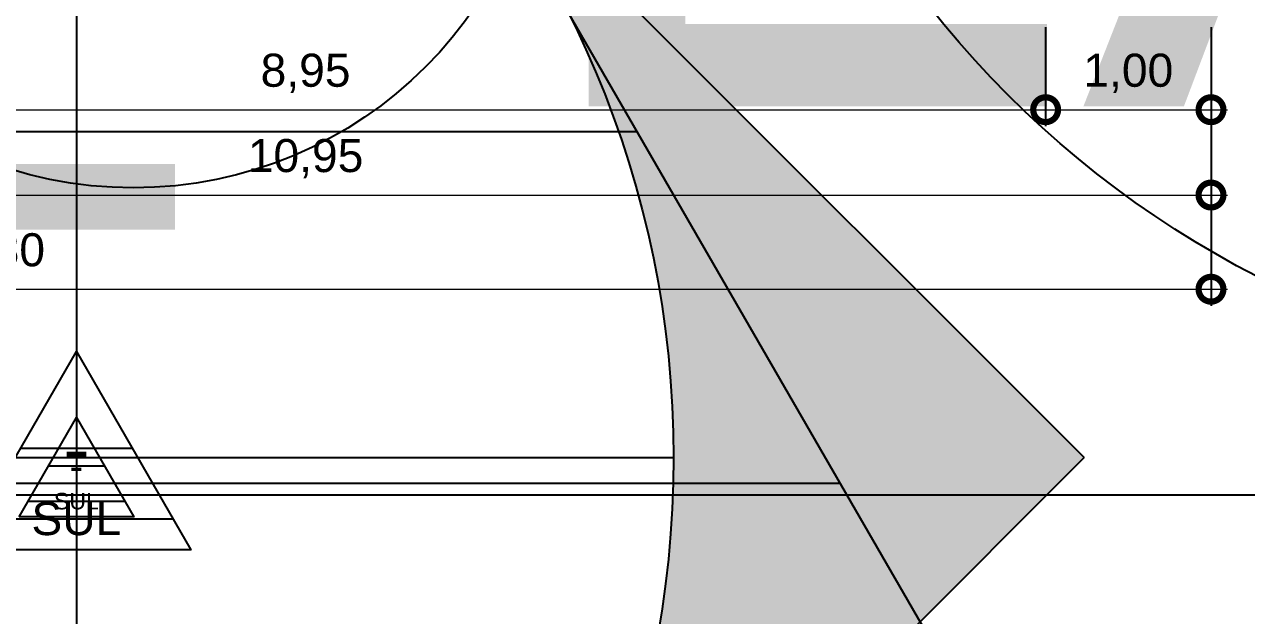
# Model space of a CAD drawing. Header units: metres. Extents: x 47619 to 48001, y 23263 to 23573.
# Drawn here: x 47801.02 to 47808.41, y 23415.47 to 23419.05 of the extents above; entities that cross this region are included whole.
import ezdxf
from ezdxf.enums import TextEntityAlignment as Align

# ---------------------------------------------------------------- set-up
doc = ezdxf.new("R2010")
doc.units = ezdxf.units.M
doc.header["$LTSCALE"] = 0.25
doc.header["$PDMODE"] = 96
for name, color, linetype in [('0 @ 0.05', 7, 'Continuous'), ('0 @ 0.1', 7, 'Continuous'), ('0 @ 1', 7, 'Continuous'), ('SIMB_01', 1, 'Continuous'), ('SIMB_02', 2, 'Continuous'), ('SIMB_PREENCHIMENTO', 253, 'Continuous'), ('SIMB_TXT', 1, 'Continuous')]:
    doc.layers.add(name, color=color, linetype=linetype)
doc.layers.add('ARQ_0', color=7, linetype='Continuous', true_color=0xff7400, plot=False)
doc.layers.add('ARQ_COTA_AZUL', color=5, linetype='Continuous', lineweight=20, true_color=0x0000ff)
doc.styles.add('cota', font='arial.ttf')
doc.styles.add('SIMB', font='arial.ttf')
doc.dimstyles.new('Info 01 - annot', dxfattribs={"dimtxt": 2, "dimasz": 3, "dimexe": 1, "dimexo": 1, "dimgap": 1, "dimtad": 1, "dimzin": 4, "dimtxsty": 'cota', "dimblk": 'DOTSMALL', "dimcen": 2, "dimdle": 1, "dimclrd": 256, "dimclre": 256, "dimclrt": 1, "dimazin": 2, "dimtfac": 0.09, "dimtix": 1, "dimtmove": 2, "dimatfit": 2, "dimfxl": 5, "dimfxlon": 1, "dimtolj": 1, "dimtzin": 4, "dimlwd": -1, "dimarcsym": 1})

# ---------------------------------------------------------------- blocks, each defined once
blk = doc.blocks.new('*U69')
at = {"layer": 'SIMB_PREENCHIMENTO', "transparency": 33554587}
h = blk.add_hatch(color=256, dxfattribs=at)
h.dxf.hatch_style = 1
h.paths.add_polyline_path([(0, 8.4834), (-4.1516, 4.3318, -0.401827), (4.1516, 4.3318)])
at = {"layer": 'SIMB_01'}
for p, q in [((-8.4834, 0), (0, 8.4834)), ((8.4834, 0), (0, 8.4834)), ((0, -6), (0, 6))]:
    blk.add_line(p, q, dxfattribs=at)
blk.add_circle((0, 0), 6, dxfattribs=at)
at = {"layer": 'SIMB_TXT', "style": 'SIMB'}
for tag, height, p in [('000', 3.5, (-2.25, 0)), ('999', 2, (2.5253, 0))]:
    blk.add_attdef(tag, text='', height=height, rotation=90, dxfattribs=at).set_placement(p, align=Align.MIDDLE_CENTER)
blk = doc.blocks.new('*U328')
at = {"layer": '0 @ 1', "rotation": 269.9999999999999}
blk.add_blockref('*U69', (0.7, -4.5368), dxfattribs=at)
blk = doc.blocks.new('*U30')
at = {"layer": 'SIMB_01'}
blk.add_circle((0, 0), 6, dxfattribs=at)
at = {"layer": 'SIMB_TXT', "style": 'SIMB'}
for tag, height, p in [('000', 3.5, (0, 2.25)), ('999', 2, (0, -2.5253))]:
    blk.add_attdef(tag, text='', height=height, dxfattribs=at).set_placement(p, align=Align.MIDDLE_CENTER)
blk = doc.blocks.new('*U330')
at = {"layer": '0 @ 1'}
blk.add_blockref('*U30', (12.9648, 1.9), dxfattribs=at)
blk = doc.blocks.new('*U23')
at = {"layer": 'SIMB_02'}
blk.add_line((6, 0), (67.1449, 0), dxfattribs=at)
at = {"layer": 'SIMB_TXT', "style": 'SIMB'}
blk.add_attdef('TITULO_DO_DESENHO', text='', height=4.5, dxfattribs=at).set_placement((10.0224, 1), align=Align.BOTTOM_LEFT)
blk.add_attdef('NUM', text='', height=4.5, dxfattribs=at).set_placement((0, 0), align=Align.MIDDLE_CENTER)
blk.add_attdef('ESCALA', (21.3039, -4.5825), '', height=2, dxfattribs=at)
blk = doc.blocks.new('*U331')
at = {"layer": '0 @ 1'}
ref = blk.add_blockref('*U23', (-8.5446, -4.7627), dxfattribs=at)
ref.add_attrib('TITULO_DO_DESENHO', 'PLANTA PAV. SUP.', dxfattribs={"layer": 'SIMB_TXT', "height": 4.5, "style": 'SIMB'}).set_placement((1.4777, -3.7627), align=Align.BOTTOM_LEFT)
blk = doc.blocks.new('*U22')
at = {"layer": 'SIMB_02'}
blk.add_circle((0, 0), 2.5, dxfattribs=at)
at = {"layer": 'SIMB_TXT', "style": 'SIMB'}
blk.add_attdef('CDESQ', text='', height=2, dxfattribs=at).set_placement((0, 0), align=Align.MIDDLE_CENTER)
blk = doc.blocks.new('*U339')
at = {"layer": '0 @ 0.1', "xscale": 0.1, "yscale": 0.1, "zscale": 0.1}
blk.add_blockref('*U22', (3.4333, -0.4052), dxfattribs=at).add_auto_attribs({'CDESQ': 'J5'})
at = {"layer": '0 @ 1'}
blk.add_blockref('*U22', (3.4333, -0.4052), dxfattribs=at).add_auto_attribs({'CDESQ': 'J5'})
blk = doc.blocks.new('_DotSmall')
at = {"color": 0, "linetype": 'ByBlock', "const_width": 0.5}
blk.add_lwpolyline([(-0.0625, 0, 1), (0.0625, 0, 1)], format="xyb", close=True, dxfattribs=at)
blk = doc.blocks.new('*D166')
at = {"layer": 'ARQ_COTA_AZUL', "lineweight": -2, "transparency": 16777216}
for p, q in [((0, -1.9323), (0, -2.5323)), ((8.95, -1.9323), (8.95, -2.5323))]:
    blk.add_line(p, q, dxfattribs=at)
at = {"layer": 'ARQ_COTA_AZUL', "transparency": 16777216}
blk.add_line((-0.1, -2.4323), (9.05, -2.4323), dxfattribs=at)
at = {"layer": 'Defpoints', "color": 0, "transparency": 16777216}
for p in [(0, 1.25), (8.95, 0), (8.95, -2.4323)]:
    blk.add_point(p, dxfattribs=at)
at = {"layer": 'ARQ_COTA_AZUL', "transparency": 16777216, "xscale": 0.3, "yscale": 0.3, "zscale": 0.3, "rotation": 180}
blk.add_blockref('_DotSmall', (0, -2.4323), dxfattribs=at)
at = {"layer": 'ARQ_COTA_AZUL', "transparency": 16777216, "xscale": 0.3, "yscale": 0.3, "zscale": 0.3}
blk.add_blockref('_DotSmall', (8.95, -2.4323), dxfattribs=at)
at = {"layer": 'ARQ_COTA_AZUL', "color": 1, "transparency": 16777216, "insert": (4.475, -2.2122), "char_height": 0.2, "attachment_point": 5, "style": 'cota'}
blk.add_mtext('\\A1;8,95', dxfattribs=at)
blk = doc.blocks.new('*D167')
at = {"layer": 'ARQ_COTA_AZUL', "lineweight": -2, "transparency": 16777216}
for p, q in [((8.95, -1.9323), (8.95, -2.5323)), ((9.95, -1.9323), (9.95, -2.5323))]:
    blk.add_line(p, q, dxfattribs=at)
at = {"layer": 'ARQ_COTA_AZUL', "transparency": 16777216}
blk.add_line((8.85, -2.4323), (10.05, -2.4323), dxfattribs=at)
at = {"layer": 'Defpoints', "color": 0, "transparency": 16777216}
for p in [(8.95, 0), (9.95, -1), (9.95, -2.4323)]:
    blk.add_point(p, dxfattribs=at)
at = {"layer": 'ARQ_COTA_AZUL', "transparency": 16777216, "xscale": 0.3, "yscale": 0.3, "zscale": 0.3, "rotation": 180}
blk.add_blockref('_DotSmall', (8.95, -2.4323), dxfattribs=at)
at = {"layer": 'ARQ_COTA_AZUL', "transparency": 16777216, "xscale": 0.3, "yscale": 0.3, "zscale": 0.3}
blk.add_blockref('_DotSmall', (9.95, -2.4323), dxfattribs=at)
at = {"layer": 'ARQ_COTA_AZUL', "color": 1, "transparency": 16777216, "insert": (9.45, -2.2122), "char_height": 0.2, "attachment_point": 5, "style": 'cota'}
blk.add_mtext('\\A1;1,00', dxfattribs=at)
blk = doc.blocks.new('*D159')
at = {"layer": 'ARQ_COTA_AZUL', "lineweight": -2, "transparency": 16777216}
for p, q in [((-1, -2.4484), (-1, -3.0484)), ((9.95, -2.4484), (9.95, -3.0484))]:
    blk.add_line(p, q, dxfattribs=at)
at = {"layer": 'ARQ_COTA_AZUL', "transparency": 16777216}
blk.add_line((-1.1, -2.9484), (10.05, -2.9484), dxfattribs=at)
at = {"layer": 'Defpoints', "color": 0, "transparency": 16777216}
for p in [(-1, -1), (9.95, -1), (9.95, -2.9484)]:
    blk.add_point(p, dxfattribs=at)
at = {"layer": 'ARQ_COTA_AZUL', "transparency": 16777216, "xscale": 0.3, "yscale": 0.3, "zscale": 0.3, "rotation": 180}
blk.add_blockref('_DotSmall', (-1, -2.9484), dxfattribs=at)
at = {"layer": 'ARQ_COTA_AZUL', "transparency": 16777216, "xscale": 0.3, "yscale": 0.3, "zscale": 0.3}
blk.add_blockref('_DotSmall', (9.95, -2.9484), dxfattribs=at)
at = {"layer": 'ARQ_COTA_AZUL', "color": 1, "transparency": 16777216, "insert": (4.475, -2.7283), "char_height": 0.2, "attachment_point": 5, "style": 'cota'}
blk.add_mtext('\\A1;10,95', dxfattribs=at)
blk = doc.blocks.new('*D141')
at = {"layer": 'ARQ_COTA_AZUL', "lineweight": -2, "transparency": 16777216}
for p, q in [((-4.85, -3.0183), (-4.85, -3.6183)), ((9.95, -3.0183), (9.95, -3.6183))]:
    blk.add_line(p, q, dxfattribs=at)
at = {"layer": 'ARQ_COTA_AZUL', "transparency": 16777216}
blk.add_line((-4.95, -3.5183), (10.05, -3.5183), dxfattribs=at)
at = {"layer": 'Defpoints', "color": 0, "transparency": 16777216}
for p in [(-4.85, 1.25), (9.95, -1), (9.95, -3.5183)]:
    blk.add_point(p, dxfattribs=at)
at = {"layer": 'ARQ_COTA_AZUL', "transparency": 16777216, "xscale": 0.3, "yscale": 0.3, "zscale": 0.3, "rotation": 180}
blk.add_blockref('_DotSmall', (-4.85, -3.5183), dxfattribs=at)
at = {"layer": 'ARQ_COTA_AZUL', "transparency": 16777216, "xscale": 0.3, "yscale": 0.3, "zscale": 0.3}
blk.add_blockref('_DotSmall', (9.95, -3.5183), dxfattribs=at)
at = {"layer": 'ARQ_COTA_AZUL', "color": 1, "transparency": 16777216, "insert": (2.55, -3.2982), "char_height": 0.2, "attachment_point": 5, "style": 'cota'}
blk.add_mtext('\\A1;14,80', dxfattribs=at)
blk = doc.blocks.new('*U313')
at = {"layer": 'ARQ_0'}
for p, q in [((0, 8), (0, -4)), ((-3.3906, 2.1273), (3.3906, 2.1273)), ((-5.8565, -2.1437), (5.8565, -2.1437))]:
    blk.add_line(p, q, dxfattribs=at)
at = {"layer": 'SIMB_02'}
blk.add_line((-4.6188, 0), (4.6188, 0), dxfattribs=at)
blk.add_lwpolyline([(6.9282, -4), (0, 8), (-6.9282, -4)], close=True, dxfattribs=at)
at = {"layer": 'SIMB_TXT', "style": 'SIMB'}
for tag, height, p in [('00', 3.5, (0, 2.1334)), ('000', 2, (0, -2.1127))]:
    blk.add_attdef(tag, text='', height=height, rotation=180, dxfattribs=at).set_placement(p, align=Align.MIDDLE_CENTER)
blk = doc.blocks.new('*U392')
at = {"layer": '0 @ 0.05'}
ref = blk.add_blockref('*U313', (47801.337, 23416.2685), dxfattribs=dict(at, xscale=-0.05, yscale=0.05, zscale=0.05))
ref.add_attrib('00', '-', dxfattribs={"layer": 'SIMB_TXT', "height": 0.175, "style": 'SIMB'}).set_placement((47801.337, 23416.3752), align=Align.MIDDLE_CENTER)
ref.add_attrib('000', 'SUL', dxfattribs={"layer": 'SIMB_TXT', "height": 0.1, "style": 'SIMB'}).set_placement((47801.337, 23416.1629), align=Align.MIDDLE_CENTER)
at = {"layer": '0 @ 0.1'}
ref = blk.add_blockref('*U313', (47801.337, 23416.2685), dxfattribs=dict(at, xscale=-0.1, yscale=0.1, zscale=0.1, rotation=359.9999999999999))
ref.add_attrib('00', '-', dxfattribs={"layer": 'SIMB_TXT', "height": 0.35, "style": 'SIMB'}).set_placement((47801.337, 23416.4819), align=Align.MIDDLE_CENTER)
ref.add_attrib('000', 'SUL', dxfattribs={"layer": 'SIMB_TXT', "height": 0.2, "style": 'SIMB'}).set_placement((47801.337, 23416.0572), align=Align.MIDDLE_CENTER)
at = {"layer": '0 @ 1'}
ref = blk.add_blockref('*U313', (47801.337, 23416.2685), dxfattribs=dict(at, xscale=-1))
ref.add_attrib('00', '-', dxfattribs={"layer": 'SIMB_TXT', "height": 3.5, "style": 'SIMB'}).set_placement((47801.337, 23418.4019), align=Align.MIDDLE_CENTER)
blk = doc.blocks.new('Pav_sup')
for name in ['*U328', '*U330', '*U331', '*U339']:
    blk.add_blockref(name, (0, 0))
at = {"layer": 'ARQ_COTA_AZUL'}
for base, p1, p2, picture, middle in [((9.95, -3.5183), (-4.85, 1.25), (9.95, -1), '*D141', (2.55, -3.2982)), ((8.95, -2.4323), (0, 1.25), (8.95, 0), '*D166', (4.475, -2.2122)), ((9.95, -2.4323), (8.95, 0), (9.95, -1), '*D167', (9.45, -2.2122)), ((9.95, -2.9484), (-1, -1), (9.95, -1), '*D159', (4.475, -2.7283))]:
    dim = blk.add_linear_dim(base=base, p1=p1, p2=p2, dimstyle='Info 01 - annot', override={"dimscale": 0}, dxfattribs=at)
    dim.commit()
    dim.dimension.update_dxf_attribs({"geometry": picture, "text_midpoint": middle})

msp = doc.modelspace()

# ---------------------------------------------------------------- block references
for name, p in [('Pav_sup', (47798.2478, 23420.9628)), ('*U392', (0, 0))]:
    msp.add_blockref(name, p)

doc.saveas('drawing.dxf')
